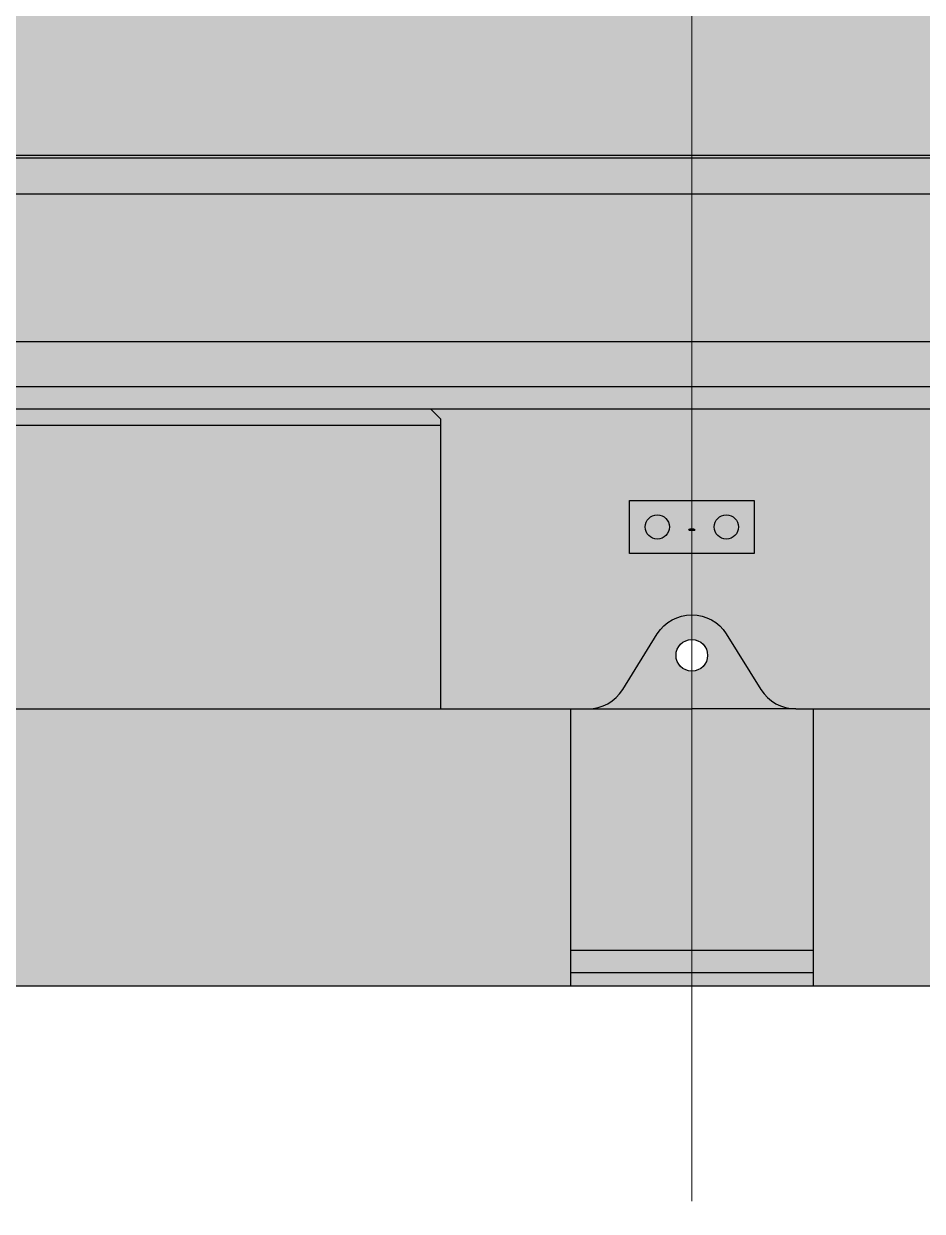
# Model space of a CAD drawing. Header units: millimetres. Extents: x 1288 to 41624, y 765 to 20114.
# Drawn here: x 35046 to 36364, y 809 to 2551 of the extents above; entities that cross this region are included whole.
import ezdxf
from ezdxf.enums import TextEntityAlignment as Align

# ---------------------------------------------------------------- set-up
doc = ezdxf.new("R2010")
doc.units = ezdxf.units.MM
doc.set_wipeout_variables(frame=1)
doc.layers.add('dwgmodels.com', color=250, linetype='Continuous')
doc.layers.add('Hatch', color=7, linetype='Continuous', true_color=0xffe494)
doc.styles.get("Standard").update_dxf_attribs({"font": 'Arial.ttf'})

# ---------------------------------------------------------------- blocks, each defined once
blk = doc.blocks.new('BLOCK-20201113.142927')
at = {"color": 0, "linetype": 'ByBlock', "lineweight": -2, "transparency": 16777216}
blk.add_wipeout([(3, -50), (3, -50), (26, -43), (43, -27), (51, -5), (47, 18), (34, 38), (14, 49), (6, 51), (-32, 55), (-80, 55), (-89, 91), (-122, 132), (-203, 132), (-236, 91), (-245, 55), (-293, 55), (-331, 51), (-331, 51), (-353, 43), (-369, 26), (-376, 3), (-372, -20), (-357, -39), (-336, -49), (-328, -50), (-261, -55), (-64, -55)], dxfattribs=at)
at = {"layer": 'Hatch', "true_color": 0xadadad, "transparency": 16777216}
h = blk.add_hatch(color=253, dxfattribs=at)
h.dxf.hatch_style = 1
edge = h.paths.add_edge_path()
edge.add_line((-64, -55), (3, -50))
edge.add_arc((0, 0), 50.8, 273.873173, 443.507808)
edge.add_line((6, 51), (-32, 55))
edge.add_line((-32, 55), (-80, 55))
edge.add_line((-80, 55), (-89, 91))
edge.add_line((-89, 91), (-122, 132))
edge.add_line((-122, 132), (-203, 132))
edge.add_line((-203, 132), (-236, 91))
edge.add_line((-236, 91), (-245, 55))
edge.add_line((-245, 55), (-293, 55))
edge.add_line((-293, 55), (-331, 51))
edge.add_arc((-325, 0), 50.8, 96.492192, 266.126827)
edge.add_line((-328, -50), (-261, -55))
edge.add_line((-261, -55), (-64, -55))
at = {"color": 0, "linetype": 'ByBlock', "lineweight": -2, "transparency": 16777216}
blk.add_line((-245, 55), (-80, 55), dxfattribs=at)
blk.add_lwpolyline([(-64, -55), (3, -50, 0.91340265), (6, 51), (-32, 55), (-80, 55), (-89, 91), (-122, 132), (-203, 132), (-236, 91), (-245, 55), (-293, 55), (-331, 51, 0.91340265), (-328, -50), (-261, -55)], format="xyb", close=True, dxfattribs=at)
for points in [[(-262, 55), (-262, -55)], [(-262, 2), (-63, 2)], [(-63, 2), (-30, 22), (-30, 55)], [(-63, 2), (-63, -55)]]:
    blk.add_lwpolyline(points, dxfattribs=at)
for centre in [(-325, 0), (0, 0)]:
    blk.add_circle(centre, 22.5, dxfattribs=at)
blk = doc.blocks.new('BLOCK-20201113.150334')
at = {"color": 0, "linetype": 'ByBlock', "lineweight": -2, "transparency": 16777216}
blk.add_wipeout([(122, 37), (106, 71), (81, 98), (49, 118), (12, 127), (-25, 125), (-60, 112), (-90, 90), (-112, 60), (-125, 25), (-127, -13), (-117, -49), (-98, -81), (-70, -106), (-37, -122), (0, -127), (37, -122), (71, -106), (99, -80), (118, -48), (127, -12), (127, 0)], dxfattribs=at)
at = {"layer": 'Hatch', "true_color": 0xadadad, "transparency": 16777216}
h = blk.add_hatch(color=253, dxfattribs=at)
h.dxf.hatch_style = 1
edge = h.paths.add_edge_path()
edge.add_arc((0, 0), 127, 0, 360)
at = {"layer": 'Hatch', "transparency": 16777216}
h = blk.add_hatch(color=256, dxfattribs=at)
h.dxf.hatch_style = 1
edge = h.paths.add_edge_path()
edge.add_line((-83, -54), (-91, 19))
edge.add_line((-91, 19), (-41, 25))
edge.add_arc((0, 0), 48.2, 42.895712, 149.239179, ccw=False)
edge.add_line((35, 33), (85, 38))
edge.add_line((85, 38), (93, -36))
edge.add_line((93, -36), (-83, -54))
at = {"color": 0, "linetype": 'ByBlock', "lineweight": -2, "transparency": 16777216}
blk.add_lwpolyline([(-83, -54), (-91, 19), (-41, 25, -0.50045421), (35, 33), (85, 38), (93, -36)], format="xyb", close=True, dxfattribs=at)
for radius in [127, 97.9, 31.6]:
    blk.add_circle((0, 0), radius, dxfattribs=at)
blk = doc.blocks.new('BLOCK-20201113.14192')
at = {"color": 0, "linetype": 'ByBlock', "lineweight": -2, "transparency": 16777216}
blk.add_wipeout([(438, 143), (372, 271), (269, 373), (140, 438), (-3, 460), (-145, 437), (-274, 370), (-375, 267), (-439, 137), (-460, -6), (-436, -148), (-368, -276), (-265, -377), (-135, -440), (8, -460), (151, -435), (278, -367), (378, -262), (441, -132), (460, 0)], dxfattribs=at)
at = {"layer": 'Hatch', "transparency": 16777216}
h = blk.add_hatch(color=256, dxfattribs=at)
h.dxf.hatch_style = 1
edge = h.paths.add_edge_path()
edge.add_arc((0, 0), 460, 0, 360)
edge = h.paths.add_edge_path(flags=16)
edge.add_arc((90, 194), 27.3, 245.172856, 315.525345)
edge.add_line((109, 175), (204, 271))
edge.add_arc((192, 283), 16.2, 315.525345, 427.5)
edge.add_line((198, 298), (134, 324))
edge.add_line((134, 324), (70, 351))
edge.add_arc((64, 336), 16.2, 67.5, 179.474655)
edge.add_line((48, 336), (47, 201))
edge.add_arc((74, 201), 27.3, 179.474655, 249.827144)
edge.add_arc((0, 0), 187, 65.172856, 69.827144, ccw=False)
edge = h.paths.add_edge_path(flags=16)
edge.add_arc((201, 74), 27.3, 200.172856, 270.525345)
edge.add_line((201, 47), (336, 48))
edge.add_arc((336, 64), 16.2, 270.525345, 382.5)
edge.add_line((351, 70), (324, 134))
edge.add_line((324, 134), (298, 198))
edge.add_arc((283, 192), 16.2, 22.5, 134.474655)
edge.add_line((271, 204), (175, 109))
edge.add_arc((194, 90), 27.3, 134.474655, 204.827144)
edge.add_arc((0, 0), 187, 20.172856, 24.827144, ccw=False)
edge = h.paths.add_edge_path(flags=16)
edge.add_arc((194, -90), 27.3, 155.172856, 225.525345)
edge.add_line((175, -109), (271, -204))
edge.add_arc((283, -192), 16.2, 225.525345, 337.5)
edge.add_line((298, -198), (324, -134))
edge.add_line((324, -134), (351, -70))
edge.add_arc((336, -64), 16.2, 337.5, 449.474655)
edge.add_line((336, -48), (201, -47))
edge.add_arc((201, -74), 27.3, 89.474655, 159.827144)
edge.add_arc((0, 0), 187, 335.172856, 339.827144, ccw=False)
edge = h.paths.add_edge_path(flags=16)
edge.add_arc((74, -201), 27.3, 110.172856, 180.525345)
edge.add_line((47, -201), (48, -336))
edge.add_arc((64, -336), 16.2, 180.525345, 292.5)
edge.add_line((70, -351), (134, -324))
edge.add_line((134, -324), (198, -298))
edge.add_arc((192, -283), 16.2, 292.5, 404.474655)
edge.add_line((204, -271), (109, -175))
edge.add_arc((90, -194), 27.3, 44.474655, 114.827144)
edge.add_arc((0, 0), 187, 290.172856, 294.827144, ccw=False)
edge = h.paths.add_edge_path(flags=16)
edge.add_arc((-90, -194), 27.3, 65.172856, 135.525345)
edge.add_line((-109, -175), (-204, -271))
edge.add_arc((-192, -283), 16.2, 135.525345, 247.5)
edge.add_line((-198, -298), (-134, -324))
edge.add_line((-134, -324), (-70, -351))
edge.add_arc((-64, -336), 16.2, 247.5, 359.474655)
edge.add_line((-48, -336), (-47, -201))
edge.add_arc((-74, -201), 27.3, 359.474655, 429.827144)
edge.add_arc((0, 0), 187, 245.172856, 249.827144, ccw=False)
edge = h.paths.add_edge_path(flags=16)
edge.add_arc((-201, -74), 27.3, 20.172856, 90.525345)
edge.add_line((-201, -47), (-336, -48))
edge.add_arc((-336, -64), 16.2, 90.525345, 202.5)
edge.add_line((-351, -70), (-324, -134))
edge.add_line((-324, -134), (-298, -198))
edge.add_arc((-283, -192), 16.2, 202.5, 314.474655)
edge.add_line((-271, -204), (-175, -109))
edge.add_arc((-194, -90), 27.3, 314.474655, 384.827144)
edge.add_arc((0, 0), 187, 200.172856, 204.827144, ccw=False)
edge = h.paths.add_edge_path(flags=16)
edge.add_arc((-194, 90), 27.3, 335.172856, 405.525345)
edge.add_line((-175, 109), (-271, 204))
edge.add_arc((-283, 192), 16.2, 45.525345, 157.5)
edge.add_line((-298, 198), (-324, 134))
edge.add_line((-324, 134), (-351, 70))
edge.add_arc((-336, 64), 16.2, 157.5, 269.474655)
edge.add_line((-336, 48), (-201, 47))
edge.add_arc((-201, 74), 27.3, 269.474655, 339.827144)
edge.add_arc((0, 0), 187, 155.172856, 159.827144, ccw=False)
edge = h.paths.add_edge_path(flags=16)
edge.add_arc((-74, 201), 27.3, 290.172856, 360.525345)
edge.add_line((-47, 201), (-48, 336))
edge.add_arc((-64, 336), 16.2, 0.525345, 112.5)
edge.add_line((-70, 351), (-134, 324))
edge.add_line((-134, 324), (-198, 298))
edge.add_arc((-192, 283), 16.2, 112.5, 224.474655)
edge.add_line((-204, 271), (-109, 175))
edge.add_arc((-90, 194), 27.3, 224.474655, 294.827144)
edge.add_arc((0, 0), 187, 110.172856, 114.827144, ccw=False)
at = {"color": 0, "linetype": 'ByBlock', "lineweight": -2, "transparency": 16777216}
for points in [[(-155, 17), (-403, 17)], [(-122, 97), (-297, 272)], [(-97, 122), (-272, 297)], [(-17, 155), (-17, 403)], [(17, 155), (17, 403)], [(97, 122), (272, 297)], [(122, 97), (297, 272)], [(155, 17), (403, 17)], [(-155, -17), (-403, -17)], [(-122, -97), (-297, -272)], [(-97, -122), (-272, -297)], [(-17, -155), (-17, -403)], [(17, -155), (17, -403)], [(97, -122), (272, -297)], [(122, -97), (297, -272)], [(155, -17), (403, -17)]]:
    blk.add_lwpolyline(points, dxfattribs=at)
for points in [[(-170, 78, 0.31699054), (-175, 109), (-271, 204, 0.53156758), (-298, 198), (-324, 134), (-351, 70, 0.53156758), (-336, 48), (-201, 47, 0.31699054), (-175, 64, -0.02031096)], [(-64, 175, 0.31699054), (-47, 201), (-48, 336, 0.53156758), (-70, 351), (-134, 324), (-198, 298, 0.53156758), (-204, 271), (-109, 175, 0.31699054), (-78, 170, -0.02031096)], [(78, 170, 0.31699054), (109, 175), (204, 271, 0.53156758), (198, 298), (134, 324), (70, 351, 0.53156758), (48, 336), (47, 201, 0.31699054), (64, 175, -0.02031096)], [(175, 64, 0.31699054), (201, 47), (336, 48, 0.53156758), (351, 70), (324, 134), (298, 198, 0.53156758), (271, 204), (175, 109, 0.31699054), (170, 78, -0.02031096)], [(-175, -64, 0.31699054), (-201, -47), (-336, -48, 0.53156758), (-351, -70), (-324, -134), (-298, -198, 0.53156758), (-271, -204), (-175, -109, 0.31699054), (-170, -78, -0.02031096)], [(-78, -170, 0.31699054), (-109, -175), (-204, -271, 0.53156758), (-198, -298), (-134, -324), (-70, -351, 0.53156758), (-48, -336), (-47, -201, 0.31699054), (-64, -175, -0.02031096)], [(64, -175, 0.31699054), (47, -201), (48, -336, 0.53156758), (70, -351), (134, -324), (198, -298, 0.53156758), (204, -271), (109, -175, 0.31699054), (78, -170, -0.02031096)], [(170, -78, 0.31699054), (175, -109), (271, -204, 0.53156758), (298, -198), (324, -134), (351, -70, 0.53156758), (336, -48), (201, -47, 0.31699054), (175, -64, -0.02031096)]]:
    blk.add_lwpolyline(points, format="xyb", close=True, dxfattribs=at)
for radius in [460, 415, 156]:
    blk.add_circle((0, 0), radius, dxfattribs=at)
for centre, start, end in [((-403, 29), 175.945544, 270), ((-305, 265), 45, 139.054456), ((-265, 305), 130.945544, 225), ((-29, 403), 0, 94.054456), ((29, 403), 85.945544, 180), ((265, 305), 315, 49.054456), ((305, 265), 40.945544, 135), ((403, 29), 270, 4.054456), ((-403, -29), 90, 184.054456), ((-305, -265), 220.945544, 315), ((-265, -305), 135, 229.054456), ((-29, -403), 265.945544, 360), ((29, -403), 180, 274.054456), ((265, -305), 310.945544, 45), ((305, -265), 225, 319.054456), ((403, -29), 355.945544, 90)]:
    blk.add_arc(centre, 11, start, end, dxfattribs=at)
blk = doc.blocks.new('BLOCK-20201113.14163')
at = {"color": 0, "linetype": 'ByBlock', "lineweight": -2, "transparency": 16777216}
blk.add_wipeout([(168, 43), (152, 84), (126, 119), (92, 147), (53, 165), (10, 173), (-34, 170), (-75, 156), (-112, 132), (-141, 100), (-162, 62), (-172, 19), (-172, -25), (-160, -67), (-138, -104), (-108, -136), (-70, -158), (-29, -171), (15, -173), (58, -163), (97, -144), (130, -115), (154, -79), (169, -38), (173, 0)], dxfattribs=at)
at = {"layer": 'Hatch', "true_color": 0xadadad, "transparency": 16777216}
h = blk.add_hatch(color=253, dxfattribs=at)
h.dxf.hatch_style = 1
edge = h.paths.add_edge_path()
edge.add_arc((0, 0), 173, 0, 360)
at = {"color": 0, "linetype": 'ByBlock', "lineweight": -2, "transparency": 16777216}
for radius in [173, 127]:
    blk.add_circle((0, 0), radius, dxfattribs=at)
blk.add_wipeout([(-145, -31), (-76, -31), (-35, -72), (35, -72), (76, -31), (145, -31), (145, 71), (-145, 71)], dxfattribs=at)
at = {"layer": 'Hatch', "transparency": 16777216}
h = blk.add_hatch(color=256, dxfattribs=at)
h.dxf.hatch_style = 1
h.paths.add_polyline_path([(-145, 71), (-145, -31), (-76, -31), (-35, -72), (35, -72), (76, -31), (145, -31), (145, 71)])
at = {"color": 0, "linetype": 'ByBlock', "lineweight": -2, "transparency": 16777216}
blk.add_lwpolyline([(-145, 71), (-145, -31), (-76, -31), (-35, -72), (35, -72), (76, -31), (145, -31), (145, 71)], close=True, dxfattribs=at)
blk.add_circle((0, 0), 59.6, dxfattribs=at)
blk = doc.blocks.new('BLOCK-20201113.150844')
at = {"color": 0, "linetype": 'ByBlock', "lineweight": -2, "transparency": 16777216}
blk.add_wipeout([(-447, -35), (-454, -35), (-348, 14), (-348, 14), (-342, 16), (-335, 17), (-328, 18), (-321, 18), (321, 18), (321, 18), (330, 18), (338, 17), (346, 15), (355, 13), (355, 13), (454, -35), (447, -35), (447, -63), (602, -63), (602, -35), (529, -35), (529, 10), (464, 10), (371, 55), (371, 55), (359, 58), (347, 61), (334, 62), (322, 63), (322, 63), (-321, 63), (-321, 63), (-332, 63), (-344, 61), (-355, 59), (-366, 55), (-366, 55), (-463, 10), (-528, 10), (-528, -35), (-602, -35), (-602, -63), (-447, -63)], dxfattribs=at)
at = {"layer": 'Hatch', "true_color": 0xadadad, "transparency": 16777216}
h = blk.add_hatch(color=253, dxfattribs=at)
h.dxf.hatch_style = 1
edge = h.paths.add_edge_path()
edge.add_line((-447, -63), (-447, -35))
edge.add_line((-447, -35), (-454, -35))
edge.add_line((-454, -35), (-348, 14))
edge.add_arc((-322, -57), 75.7, 89.17683, 110.206923, ccw=False)
edge.add_line((-321, 18), (321, 18))
edge.add_arc((316, -122), 140, 74.198133, 88.054046, ccw=False)
edge.add_line((355, 13), (454, -35))
edge.add_line((454, -35), (447, -35))
edge.add_line((447, -35), (447, -63))
edge.add_line((447, -63), (602, -63))
edge.add_line((602, -63), (602, -35))
edge.add_line((602, -35), (529, -35))
edge.add_line((529, -35), (529, 10))
edge.add_line((529, 10), (464, 10))
edge.add_line((464, 10), (371, 55))
edge.add_arc((316, -122), 185, 72.9261, 88.305908)
edge.add_line((322, 63), (-321, 63))
edge.add_arc((-322, -57), 120, 89.347401, 111.125839)
edge.add_line((-366, 55), (-463, 10))
edge.add_line((-463, 10), (-528, 10))
edge.add_line((-528, 10), (-528, -35))
edge.add_line((-528, -35), (-602, -35))
edge.add_line((-602, -35), (-602, -63))
edge.add_line((-602, -63), (-447, -63))
at = {"color": 0, "linetype": 'ByBlock', "lineweight": -2, "transparency": 16777216}
blk.add_lwpolyline([(-447, -63), (-447, -35), (-454, -35), (-348, 14, -0.09201951), (-321, 18), (321, 18, -0.06053159), (355, 13), (454, -35), (447, -35), (447, -63), (602, -63), (602, -35), (529, -35), (529, 10), (464, 10), (371, 55, 0.06720799), (322, 63), (-321, 63, 0.09531343), (-366, 55), (-463, 10), (-528, 10), (-528, -35), (-602, -35), (-602, -63)], format="xyb", close=True, dxfattribs=at)
for points in [[(-528, -35), (-454, -35)], [(529, -35), (454, -35)]]:
    blk.add_lwpolyline(points, dxfattribs=at)
blk = doc.blocks.new('BLOCK-20201113.150227')
at = {"color": 0, "linetype": 'ByBlock', "lineweight": -2, "transparency": 16777216}
blk.add_wipeout([(-2606, 442), (2337, 442), (2743, 382), (2748, 417), (2771, 429), (2945, 403), (2964, 385), (2958, 349), (4005, 194), (4005, 96), (4034, 96), (4034, -209), (4005, -209), (4005, -294), (-3205, -294), (-3205, -270), (-3327, -270), (-3327, -270), (-3368, -321), (-3416, -364), (-3471, -399), (-3532, -424), (-3595, -438), (-3660, -442), (-3725, -434), (-3788, -416), (-3846, -387), (-3899, -349), (-3945, -303), (-3982, -249), (-4010, -190), (-4027, -127), (-4034, -62), (-4029, 3), (-4014, 66), (-3988, 126), (-3952, 180), (-3908, 228), (-3856, 268), (-3799, 298), (-3737, 319), (-3689, 327)], dxfattribs=at)
at = {"layer": 'Hatch', "transparency": 16777216}
h = blk.add_hatch(color=256, dxfattribs=at)
h.dxf.hatch_style = 1
edge = h.paths.add_edge_path()
edge.add_line((-3689, 327), (-2606, 442))
edge.add_line((-2606, 442), (2337, 442))
edge.add_line((2337, 442), (2743, 382))
edge.add_line((2743, 382), (2748, 417))
edge.add_line((2748, 417), (2771, 429))
edge.add_line((2771, 429), (2945, 403))
edge.add_line((2945, 403), (2964, 385))
edge.add_line((2964, 385), (2958, 349))
edge.add_line((2958, 349), (4005, 194))
edge.add_line((4005, 194), (4005, 96))
edge.add_line((4005, 96), (4034, 96))
edge.add_line((4034, 96), (4034, -209))
edge.add_line((4034, -209), (4005, -209))
edge.add_line((4005, -209), (4005, -294))
edge.add_line((4005, -294), (-3205, -294))
edge.add_line((-3205, -294), (-3205, -270))
edge.add_line((-3205, -270), (-3327, -270))
edge.add_arc((-3648, -56), 385, 96.067446, 326.386817, ccw=False)
at = {"color": 0, "linetype": 'ByBlock', "lineweight": -2, "transparency": 16777216}
for p, q in [((3545, 51), (3545, -160)), ((3562, 51), (3562, 27)), ((3562, -111), (3562, 2)), ((3582, 51), (3582, 27)), ((3582, -111), (3582, 2)), ((3610, 51), (3610, 27)), ((3610, -111), (3610, 2)), ((3623, 51), (3623, 27)), ((3623, -111), (3623, 2)), ((3647, 51), (3647, 27)), ((3647, -111), (3647, 2)), ((3676, 51), (3676, -160)), ((3704, 51), (3704, -160)), ((3562, -160), (3562, -136)), ((3582, -160), (3582, -136)), ((3610, -160), (3610, -136)), ((3623, -160), (3623, -136)), ((3647, -160), (3647, -136))]:
    blk.add_line(p, q, dxfattribs=at)
for points in [[(-3689, 327), (-2606, 442), (2337, 442), (2743, 382), (2748, 417), (2771, 429), (2945, 403), (2964, 385), (2958, 349), (4005, 194), (4005, 96), (4034, 96), (4034, -209), (4005, -209), (4005, -294), (-3205, -294), (-3205, -270), (-3327, -270, -1.57452319)], [(2553, -66), (2553, 55, -0.41421356), (2602, 104), (3052, 104, -0.41421356), (3102, 55), (3102, -66, -0.41421356), (3052, -115), (2602, -115, -0.41421356)]]:
    blk.add_lwpolyline(points, format="xyb", close=True, dxfattribs=at)
for points in [[(-3690, 294), (-2614, 422), (2301, 422), (4005, 165)], [(-3542, 280), (-2610, 401), (-1304, 401), (-1304, -225)], [(-3350, 132), (-3110, 234)], [(-3325, 86), (-3090, 190)], [(-3058, -242), (-3058, 104), (-3062, 129), (-3155, 332)], [(-1288, -225), (-3005, -225), (-3005, 104), (-3017, 149), (-3102, 340)], [(-1288, 422), (-1288, -242)], [(-1239, 422), (-1239, -242)], [(-214, 361), (-1239, 361)], [(-1223, 361), (-1223, -225)], [(59, 361), (-104, 361)], [(95, 361), (91, 361)], [(136, 361), (132, 361)], [(1344, 361), (169, 361)], [(1328, 361), (1328, -225)], [(1344, 422), (1344, -242)], [(1393, 422), (1393, -242)], [(4005, 149), (2284, 401), (1409, 401), (1409, -225)], [(2743, 382), (2958, 349)], [(3712, 64), (3513, 64)], [(3712, 51), (3513, 51)], [(4034, 64), (3720, 64)], [(4034, 51), (3720, 51)], [(3928, 51), (3964, -54), (3929, -160)], [(-3348, -242), (4005, -242)], [(-3308, -152), (-3058, -152)], [(-3298, -99), (-3058, -99)], [(1344, -225), (-1239, -225)], [(4005, -225), (1393, -225)], [(3712, -160), (3513, -160)], [(3712, -173), (3513, -173)], [(4034, -160), (3720, -160)], [(4034, -173), (3720, -173)]]:
    blk.add_lwpolyline(points, dxfattribs=at)
for points in [[(-2207, 116), (-2207, 76), (-2199, 76), (-2199, 116)], [(-2207, 47), (-1886, 47), (-1886, 76), (-2207, 76)], [(-2199, 116), (-1894, 116), (-1894, 96), (-2199, 96)], [(-1894, 116), (-1894, 76), (-1886, 76), (-1886, 116)], [(-1890, 369), (-1890, 328), (-1882, 328), (-1882, 369)], [(-1890, 299), (-1569, 299), (-1569, 328), (-1890, 328)], [(-1882, 369), (-1577, 369), (-1577, 348), (-1882, 348)], [(-1577, 369), (-1577, 328), (-1569, 328), (-1569, 369)], [(-214, 340), (-218, 340), (-218, 271), (-214, 271)], [(-214, 238), (-214, 422), (-181, 422), (-181, 238)], [(-177, 377), (-177, -148), (-141, -148), (-141, 377)], [(-104, 238), (-104, 422), (-137, 422), (-137, 238)], [(-104, 336), (-67, 336), (-67, 279), (-104, 279)], [(59, 336), (22, 336), (22, 279), (59, 279)], [(59, 238), (59, 422), (91, 422), (91, 238)], [(132, 377), (132, -148), (95, -148), (95, 377)], [(169, 238), (169, 422), (136, 422), (136, 238)], [(169, 340), (173, 340), (173, 271), (169, 271)], [(3501, 27), (3375, 27), (3375, 2), (3501, 2)], [(3513, 80), (3513, -197), (3501, -197), (3501, 80)], [(3676, 27), (3545, 27), (3545, 2), (3676, 2)], [(3712, 80), (3712, -197), (3720, -197), (3720, 80)], [(3734, 27), (3720, 27), (3720, 2), (3734, 2)], [(-2529, -132), (-2529, -172), (-2521, -172), (-2521, -132)], [(-2529, -201), (-2207, -201), (-2207, -172), (-2529, -172)], [(-2521, -132), (-2216, -132), (-2216, -152), (-2521, -152)], [(-2216, -132), (-2216, -172), (-2207, -172), (-2207, -132)], [(-177, -46), (-185, -46), (-185, -115), (-177, -115)], [(-132, -18), (-104, -18), (-104, -136), (-132, -136)], [(-92, -18), (-63, -18), (-63, -136), (-92, -136)], [(-63, -46), (18, -46), (18, -107), (-63, -107)], [(47, -18), (18, -18), (18, -136), (47, -136)], [(87, -18), (59, -18), (59, -136), (87, -136)], [(132, -46), (140, -46), (140, -115), (132, -115)], [(3501, -136), (3375, -136), (3375, -111), (3501, -111)], [(3676, -136), (3545, -136), (3545, -111), (3676, -111)], [(3734, -136), (3720, -136), (3720, -111), (3734, -111)]]:
    blk.add_lwpolyline(points, close=True, dxfattribs=at)
for centre, radius in [((-3648, -56), 353), ((3806, -56), 72.1)]:
    blk.add_circle(centre, radius, dxfattribs=at)
blk = doc.blocks.new('*U0')
at = {"color": 0, "linetype": 'ByBlock', "lineweight": -2}
blk.add_lwpolyline([(-101, 32, 0.35064979), (-127, -1), (-127, -43), (127, -43), (127, -1, 0.35064979), (101, 32, 0.11134778)], format="xyb", close=True, dxfattribs=at)
blk = doc.blocks.new('*U1')
at = {"color": 0, "linetype": 'ByBlock', "lineweight": -2, "transparency": 16777216}
for p, rotation in [((1874, 4027), 59.99999999999999), ((1874, 3612), 120), ((2234, 3404), 180), ((2593, 4027), 299.9999999999999), ((2593, 3612), 240)]:
    blk.add_blockref('*U0', p, dxfattribs=dict(at, rotation=rotation))
blk.add_blockref('*U0', (2234, 4235), dxfattribs=at)
blk = doc.blocks.new('BLOCK-20201113.142016')
at = {"color": 0, "linetype": 'ByBlock', "lineweight": -2, "transparency": 16777216}
blk.add_wipeout([(453, 71), (436, 140), (409, 206), (372, 267), (327, 321), (273, 368), (213, 405), (148, 434), (79, 451), (8, 458), (-63, 454), (-132, 439), (-198, 413), (-260, 377), (-315, 332), (-363, 280), (-402, 220), (-431, 156), (-450, 87), (-458, 16), (-455, -55), (-441, -124), (-416, -191), (-382, -253), (-338, -309), (-286, -358), (-227, -398), (-163, -428), (-95, -448), (-25, -457), (46, -456), (116, -443), (183, -420), (246, -386), (303, -344), (352, -293), (393, -235), (425, -171), (446, -103), (457, -33), (458, 0)], dxfattribs=at)
at = {"layer": 'Hatch', "true_color": 0xadadad, "transparency": 16777216}
h = blk.add_hatch(color=253, dxfattribs=at)
h.dxf.hatch_style = 1
edge = h.paths.add_edge_path()
edge.add_arc((0, 0), 458, 0, 360)
at = {"color": 0, "linetype": 'ByBlock', "lineweight": -2, "transparency": 16777216}
for radius in [458, 338, 306, 72.1]:
    blk.add_circle((0, 0), radius, dxfattribs=at)
for start, end in [(168.805073, 191.194927), (108.805073, 131.194927), (48.805073, 71.194927), (348.805073, 11.194927), (228.805073, 251.194927), (288.805073, 311.194927)]:
    blk.add_arc((0, 0), 393, start, end, dxfattribs=at)
blk.add_blockref('*U1', (-2234, -3819), dxfattribs=at)
blk = doc.blocks.new('BLOCK-20201115.205518')
at = {"color": 0, "linetype": 'ByBlock', "lineweight": -2, "transparency": 16777216}
blk.add_blockref('BLOCK-20201113.142927', (3063, 55), dxfattribs=at)
blk.add_blockref('BLOCK-20201113.142927', (2738, 55), dxfattribs=at)
blk.add_blockref('BLOCK-20201113.142927', (2414, 55), dxfattribs=at)
at = {"color": 0, "linetype": 'ByBlock', "lineweight": -2, "transparency": 16777216, "rotation": 14.42041532244582}
blk.add_blockref('BLOCK-20201113.142927', (4024, 155), dxfattribs=at)
at = {"color": 0, "linetype": 'ByBlock', "lineweight": -2, "transparency": 16777216, "rotation": 1.788315595749461}
blk.add_blockref('BLOCK-20201113.142927', (3714, 75), dxfattribs=at)
blk.add_blockref('BLOCK-20201113.142927', (3390, 65), dxfattribs=at)
at = {"color": 0, "linetype": 'ByBlock', "lineweight": -2, "transparency": 16777216}
blk.add_blockref('BLOCK-20201113.142927', (2089, 55), dxfattribs=at)
blk.add_blockref('BLOCK-20201113.142927', (1764, 55), dxfattribs=at)
blk.add_blockref('BLOCK-20201113.142927', (1440, 55), dxfattribs=at)
blk.add_blockref('BLOCK-20201113.142927', (1115, 55), dxfattribs=at)
blk.add_circle((0, 0), 44.4, dxfattribs=at)
blk.add_blockref('BLOCK-20201113.142927', (141, 55), dxfattribs=at)
blk.add_blockref('BLOCK-20201113.142927', (791, 55), dxfattribs=at)
blk.add_blockref('BLOCK-20201113.142927', (466, 55), dxfattribs=at)
blk.add_blockref('BLOCK-20201113.142927', (-183, 55), dxfattribs=at)
blk.add_blockref('BLOCK-20201113.142927', (-508, 55), dxfattribs=at)
blk.add_blockref('BLOCK-20201113.142927', (-832, 55), dxfattribs=at)
blk.add_blockref('BLOCK-20201113.142927', (-1157, 55), dxfattribs=at)
blk.add_blockref('BLOCK-20201113.142927', (-1482, 55), dxfattribs=at)
at = {"color": 0, "linetype": 'ByBlock', "lineweight": -2, "transparency": 16777216, "rotation": 345.4688489731238}
blk.add_blockref('BLOCK-20201113.150334', (2810, 1110), dxfattribs=at)
at = {"color": 0, "linetype": 'ByBlock', "lineweight": -2, "transparency": 16777216}
blk.add_blockref('BLOCK-20201113.14192', (3751, 592), dxfattribs=at)
blk.add_blockref('BLOCK-20201113.14163', (-1581, 283), dxfattribs=at)
blk.add_blockref('BLOCK-20201113.14163', (-981, 283), dxfattribs=at)
blk.add_blockref('BLOCK-20201113.14163', (-381, 283), dxfattribs=at)
at = {"color": 0, "linetype": 'ByBlock', "lineweight": -2, "transparency": 16777216, "xscale": -1}
blk.add_blockref('BLOCK-20201113.14163', (3062, 283), dxfattribs=at)
blk.add_blockref('BLOCK-20201113.14163', (2619, 283), dxfattribs=at)
blk.add_blockref('BLOCK-20201113.14163', (2184, 283), dxfattribs=at)
blk.add_blockref('BLOCK-20201113.14163', (1581, 283), dxfattribs=at)
blk.add_blockref('BLOCK-20201113.14163', (981, 283), dxfattribs=at)
blk.add_blockref('BLOCK-20201113.14163', (381, 283), dxfattribs=at)
at = {"color": 0, "linetype": 'ByBlock', "lineweight": -2, "transparency": 16777216, "rotation": 180}
blk.add_blockref('BLOCK-20201113.142927', (-1716, 1295), dxfattribs=at)
blk.add_blockref('BLOCK-20201113.142927', (-1392, 1295), dxfattribs=at)
blk.add_blockref('BLOCK-20201113.142927', (-1067, 1295), dxfattribs=at)
blk.add_blockref('BLOCK-20201113.142927', (-742, 1295), dxfattribs=at)
blk.add_blockref('BLOCK-20201113.142927', (-418, 1295), dxfattribs=at)
blk.add_blockref('BLOCK-20201113.142927', (-93, 1295), dxfattribs=at)
blk.add_blockref('BLOCK-20201113.142927', (231, 1295), dxfattribs=at)
blk.add_blockref('BLOCK-20201113.142927', (556, 1295), dxfattribs=at)
blk.add_blockref('BLOCK-20201113.142927', (881, 1295), dxfattribs=at)
blk.add_blockref('BLOCK-20201113.142927', (1205, 1295), dxfattribs=at)
blk.add_blockref('BLOCK-20201113.142927', (1530, 1295), dxfattribs=at)
blk.add_blockref('BLOCK-20201113.142927', (1854, 1295), dxfattribs=at)
blk.add_blockref('BLOCK-20201113.142927', (2179, 1295), dxfattribs=at)
blk.add_blockref('BLOCK-20201113.142927', (2504, 1295), dxfattribs=at)
at = {"color": 0, "linetype": 'ByBlock', "lineweight": -2, "transparency": 16777216, "rotation": 169.1131189241495}
blk.add_blockref('BLOCK-20201113.142927', (2828, 1295), dxfattribs=at)
at = {"color": 0, "linetype": 'ByBlock', "lineweight": -2, "transparency": 16777216, "rotation": 169.02789349062}
blk.add_blockref('BLOCK-20201113.142927', (3147, 1234), dxfattribs=at)
blk.add_blockref('BLOCK-20201113.142927', (3466, 1172), dxfattribs=at)
at = {"color": 0, "linetype": 'ByBlock', "lineweight": -2, "transparency": 16777216, "rotation": 157.6102866869641}
blk.add_blockref('BLOCK-20201113.142927', (3784, 1110), dxfattribs=at)
at = {"color": 0, "linetype": 'ByBlock', "lineweight": -2, "transparency": 16777216, "rotation": 122.2388672552496}
blk.add_blockref('BLOCK-20201113.142927', (4080, 988), dxfattribs=at)
at = {"color": 0, "linetype": 'ByBlock', "lineweight": -2, "transparency": 16777216, "rotation": 86.14188193278552}
blk.add_blockref('BLOCK-20201113.142927', (4251, 718), dxfattribs=at)
at = {"color": 0, "linetype": 'ByBlock', "lineweight": -2, "transparency": 16777216, "rotation": 50.04489661032174}
blk.add_blockref('BLOCK-20201113.142927', (4229, 400), dxfattribs=at)
at = {"color": 0, "linetype": 'ByBlock', "lineweight": -2, "transparency": 16777216}
blk.add_blockref('BLOCK-20201113.150844', (1611, 1153), dxfattribs=at)
blk.add_blockref('BLOCK-20201113.150844', (0, 1153), dxfattribs=at)
blk.add_blockref('BLOCK-20201113.150334', (-2928, 1108), dxfattribs=at)
blk.add_blockref('BLOCK-20201113.14163', (-3062, 283), dxfattribs=at)
blk.add_blockref('BLOCK-20201113.14163', (-2619, 283), dxfattribs=at)
blk.add_blockref('BLOCK-20201113.14163', (-2184, 283), dxfattribs=at)
blk.add_blockref('BLOCK-20201113.142927', (-1806, 55), dxfattribs=at)
blk.add_blockref('BLOCK-20201113.142927', (-2131, 55), dxfattribs=at)
blk.add_blockref('BLOCK-20201113.142927', (-2455, 55), dxfattribs=at)
blk.add_blockref('BLOCK-20201113.142927', (-2780, 55), dxfattribs=at)
at = {"color": 0, "linetype": 'ByBlock', "lineweight": -2, "transparency": 16777216, "rotation": 357.8892922874758}
blk.add_blockref('BLOCK-20201113.142927', (-3105, 57), dxfattribs=at)
blk.add_blockref('BLOCK-20201113.142927', (-3429, 68), dxfattribs=at)
at = {"color": 0, "linetype": 'ByBlock', "lineweight": -2, "transparency": 16777216, "rotation": 336.2269149652674}
blk.add_blockref('BLOCK-20201113.142927', (-3753, 81), dxfattribs=at)
at = {"color": 0, "linetype": 'ByBlock', "lineweight": -2, "transparency": 16777216, "rotation": 299.9901249002318}
blk.add_blockref('BLOCK-20201113.142927', (-4045, 210), dxfattribs=at)
at = {"color": 0, "linetype": 'ByBlock', "lineweight": -2, "transparency": 16777216, "rotation": 263.7391067876217}
blk.add_blockref('BLOCK-20201113.142927', (-4205, 486), dxfattribs=at)
at = {"color": 0, "linetype": 'ByBlock', "lineweight": -2, "transparency": 16777216, "rotation": 227.4880886750115}
blk.add_blockref('BLOCK-20201113.142927', (-4170, 804), dxfattribs=at)
at = {"color": 0, "linetype": 'ByBlock', "lineweight": -2, "transparency": 16777216, "rotation": 196.8376802669324}
blk.add_blockref('BLOCK-20201113.142927', (-3954, 1039), dxfattribs=at)
at = {"color": 0, "linetype": 'ByBlock', "lineweight": -2, "transparency": 16777216, "rotation": 193.2754573099571}
blk.add_blockref('BLOCK-20201113.142927', (-3645, 1133), dxfattribs=at)
blk.add_blockref('BLOCK-20201113.142927', (-3329, 1207), dxfattribs=at)
at = {"color": 0, "linetype": 'ByBlock', "lineweight": -2, "transparency": 16777216, "rotation": 182.3329865793087}
blk.add_blockref('BLOCK-20201113.142927', (-3013, 1282), dxfattribs=at)
at = {"color": 0, "linetype": 'ByBlock', "lineweight": -2, "transparency": 16777216, "rotation": 180}
blk.add_blockref('BLOCK-20201113.142927', (-2690, 1295), dxfattribs=at)
blk.add_blockref('BLOCK-20201113.142927', (-2365, 1295), dxfattribs=at)
blk.add_blockref('BLOCK-20201113.142927', (-2041, 1295), dxfattribs=at)
at = {"color": 0, "linetype": 'ByBlock', "lineweight": -2, "transparency": 16777216}
blk.add_blockref('BLOCK-20201113.150227', (-55, 648), dxfattribs=at)
blk.add_blockref('BLOCK-20201113.150844', (-1620, 1153), dxfattribs=at)
blk.add_blockref('BLOCK-20201113.142016', (-3703, 592), dxfattribs=at)
blk = doc.blocks.new('BLOCK-20201115.205553')
at = {"color": 0, "linetype": 'ByBlock', "lineweight": -2, "transparency": 16777216}
blk.add_wipeout([(-4259.6, 2330.6), (-4861.2, 2330.6), (-4861.2, 2540.2), (-4830.7, 2712.7), (-4793.5, 2807.4), (-4793.5, 2807.4), (-4790.4, 2835.4), (-4798.2, 2862.5), (-4815.7, 2884.7), (-4840.3, 2898.5), (-4861.2, 2902.1), (-5221.9, 2902.1), (-5476.6, 2834.4), (-5476.6, 2834.4), (-5504.2, 2820.3), (-5527.7, 2800.2), (-5545.9, 2775.1), (-5557.8, 2746.5), (-5557.8, 2746.5), (-5638.9, 2401.6), (-5669.3, 2405), (-5669.3, 2405), (-5689.3, 2401.1), (-5705.7, 2389), (-5715.5, 2371.2), (-5716.7, 2350.9), (-5716.7, 2350.9), (-5703.1, 2235.9), (-5703.1, 2235.9), (-5702, 2232.2), (-5699.8, 2229.1), (-5696.7, 2226.9), (-5693.1, 2225.8), (-5693.1, 2225.8), (-5679.5, 2225.8), (-5679.5, 2225.8), (-5675.9, 2226.9), (-5672.7, 2229.2), (-5670.5, 2232.3), (-5669.3, 2235.9), (-5669.3, 2235.9), (-5669.3, 2083.7), (-5676.1, 2083.7), (-5676.1, 1833.5), (-5666, 1738.8), (-5655.8, 1738.8), (-5655.8, 1735.4), (-5638.9, 1735.4), (-5638.9, 1738.8), (-5635.5, 1738.8), (-5628.8, 1833.5), (-5628.8, 1859.7), (-5625.4, 1857.2), (-4939.3, 1857.2), (-4259.6, 1758.7), (-4259.6, 1548.7), (-3022, 1548.7), (-2742.2, 1512.2), (-2738, 1508.1), (-1700.5, 1508.1), (-1598.9, 1491.9), (1188, 1491.9), (1224.6, 1471.5), (1578.6, 1471.5), (1598.9, 1487.7), (1598.9, 1516.2), (1521.6, 1516.2), (1521.6, 1540.6), (1529.7, 1540.6), (1529.7, 1548.7), (1452.4, 1548.7), (1452.4, 1540.6), (1460.6, 1540.6), (1460.6, 1516.2), (1330.4, 1516.2), (1330.4, 1516.2), (1311.2, 1527), (1295.6, 1542.6), (1284.9, 1561.8), (1279.6, 1583.2), (1279.6, 1816.6), (1523.1, 2171.7), (1523.1, 2171.7), (1548.1, 2208.4), (1563.4, 2250.1), (1567.9, 2294.3), (1561.4, 2338.3), (1544.3, 2379.3), (1517.7, 2414.9), (1483.2, 2442.8), (1442.8, 2461.4), (1399.1, 2469.6), (1354.8, 2466.7), (1350.7, 2465.9), (1350.7, 2465.9), (1301.3, 2464.4), (1252.8, 2473.8), (1207.5, 2493.8), (1167.9, 2523.2), (1135.7, 2560.8), (1118.8, 2590.3), (1000.8, 3050), (1013.1, 3306.3), (1013.1, 3306.3), (1015.5, 3330.3), (1009.6, 3353.7), (996, 3373.7), (976.4, 3387.8), (976.4, 3387.8), (748.6, 3501.6), (748.6, 3501.6), (707.8, 3509.7), (666.4, 3506.8), (627.2, 3493.1), (593, 3469.6), (566.1, 3437.9), (555.1, 3417.6), (455.6, 3200.5), (44.7, 2993), (-28.4, 3094.8), (-28.4, 3094.8), (-44.9, 3117.2), (-68.8, 3131.5), (-96.3, 3135.5), (-123.3, 3128.6), (-145.5, 3111.8), (-159.6, 3087.8), (-162.7, 3074.4), (-162.7, 3005.3), (-175, 3005.3), (-175, 2993), (-2103.3, 2993), (-2187.5, 3081.2), (-1851.1, 3330.8), (-1912.1, 3408.1), (-2241.7, 3243.3), (-2241.7, 3243.3), (-2269.6, 3226.7), (-2301.4, 3220.4), (-2333.4, 3225.1), (-2362.1, 3240.1), (-2384.1, 3263.9), (-2396.9, 3293.7), (-2399.1, 3326), (-2390.4, 3357.2), (-2371.8, 3383.6), (-2387.3, 3493.5), (-2473.5, 3493.5), (-2538.7, 3261.6), (-2538.7, 3085.3), (-2538.7, 3085.3), (-2535, 3066.2), (-2524.6, 3049.8), (-2508.7, 3038.4), (-2489.8, 3033.7), (-2489.8, 2993), (-4259.6, 2993)], dxfattribs=at)
at = {"layer": 'Hatch', "transparency": 16777216}
h = blk.add_hatch(color=256, dxfattribs=at)
h.dxf.hatch_style = 1
edge = h.paths.add_edge_path()
edge.add_line((-4259.6, 2993), (-4259.6, 2330.6))
edge.add_line((-4259.6, 2330.6), (-4861.2, 2330.6))
edge.add_line((-4861.2, 2330.6), (-4861.2, 2540.2))
edge.add_line((-4861.2, 2540.2), (-4830.7, 2712.7))
edge.add_line((-4830.7, 2712.7), (-4793.5, 2807.4))
edge.add_arc((-4862.9, 2829.3), 72.8, 342.4539, 448.634)
edge.add_line((-4861.2, 2902.1), (-5221.9, 2902.1))
edge.add_line((-5221.9, 2902.1), (-5476.6, 2834.4))
edge.add_arc((-5430.9, 2710.8), 131.7, 110.2799, 164.2862)
edge.add_line((-5557.8, 2746.5), (-5638.9, 2401.6))
edge.add_line((-5638.9, 2401.6), (-5669.3, 2405))
edge.add_arc((-5670.6, 2358.2), 46.7, 88.513, 189.075)
edge.add_line((-5716.7, 2350.9), (-5703.1, 2235.9))
edge.add_arc((-5691.3, 2237.6), 11.9, 188.1671, 261.6606)
edge.add_line((-5693.1, 2225.8), (-5679.5, 2225.8))
edge.add_arc((-5681.3, 2237.7), 12.1, 278.5284, 351.403)
edge.add_line((-5669.3, 2235.9), (-5669.3, 2083.7))
edge.add_line((-5669.3, 2083.7), (-5676.1, 2083.7))
edge.add_line((-5676.1, 2083.7), (-5676.1, 1833.5))
edge.add_line((-5676.1, 1833.5), (-5666, 1738.8))
edge.add_line((-5666, 1738.8), (-5655.8, 1738.8))
edge.add_line((-5655.8, 1738.8), (-5655.8, 1735.4))
edge.add_line((-5655.8, 1735.4), (-5638.9, 1735.4))
edge.add_line((-5638.9, 1735.4), (-5638.9, 1738.8))
edge.add_line((-5638.9, 1738.8), (-5635.5, 1738.8))
edge.add_line((-5635.5, 1738.8), (-5628.8, 1833.5))
edge.add_line((-5628.8, 1833.5), (-5628.8, 1859.7))
edge.add_line((-5628.8, 1859.7), (-5625.4, 1857.2))
edge.add_line((-5625.4, 1857.2), (-4939.3, 1857.2))
edge.add_line((-4939.3, 1857.2), (-4259.6, 1758.7))
edge.add_line((-4259.6, 1758.7), (-4259.6, 1548.7))
edge.add_line((-4259.6, 1548.7), (-3022, 1548.7))
edge.add_line((-3022, 1548.7), (-2742.2, 1512.2))
edge.add_line((-2742.2, 1512.2), (-2738, 1508.1))
edge.add_line((-2738, 1508.1), (-1700.5, 1508.1))
edge.add_line((-1700.5, 1508.1), (-1598.9, 1491.9))
edge.add_line((-1598.9, 1491.9), (1188, 1491.9))
edge.add_line((1188, 1491.9), (1224.6, 1471.5))
edge.add_line((1224.6, 1471.5), (1578.6, 1471.5))
edge.add_line((1578.6, 1471.5), (1598.9, 1487.7))
edge.add_line((1598.9, 1487.7), (1598.9, 1516.2))
edge.add_line((1598.9, 1516.2), (1521.6, 1516.2))
edge.add_line((1521.6, 1516.2), (1521.6, 1540.6))
edge.add_line((1521.6, 1540.6), (1529.7, 1540.6))
edge.add_line((1529.7, 1540.6), (1529.7, 1548.7))
edge.add_line((1529.7, 1548.7), (1452.4, 1548.7))
edge.add_line((1452.4, 1548.7), (1452.4, 1540.6))
edge.add_line((1452.4, 1540.6), (1460.6, 1540.6))
edge.add_line((1460.6, 1540.6), (1460.6, 1516.2))
edge.add_line((1460.6, 1516.2), (1330.4, 1516.2))
edge.add_arc((1360.3, 1591.6), 81.1, 185.9007, 248.3135, ccw=False)
edge.add_line((1279.6, 1583.2), (1279.6, 1816.6))
edge.add_line((1279.6, 1816.6), (1523.1, 2171.7))
edge.add_arc((1388.4, 2290.3), 179.5, 318.6145, 462.1337)
edge.add_arc((1319.2, 2685.6), 221.9, 205.4293, 278.1436, ccw=False)
edge.add_line((1118.8, 2590.3), (1000.8, 3050))
edge.add_line((1000.8, 3050), (1013.1, 3306.3))
edge.add_arc((946.5, 3325.3), 69.2, 344.0539, 424.4139)
edge.add_line((976.4, 3387.8), (748.6, 3501.6))
edge.add_arc((698.1, 3353.1), 156.8, 71.2086, 155.7439)
edge.add_line((555.1, 3417.6), (455.6, 3200.5))
edge.add_line((455.6, 3200.5), (44.7, 2993))
edge.add_line((44.7, 2993), (-28.4, 3094.8))
edge.add_arc((-92.6, 3064.8), 70.8, 25.0636, 172.1811)
edge.add_line((-162.7, 3074.4), (-162.7, 3005.3))
edge.add_line((-162.7, 3005.3), (-175, 3005.3))
edge.add_line((-175, 3005.3), (-175, 2993))
edge.add_line((-175, 2993), (-2103.3, 2993))
edge.add_line((-2103.3, 2993), (-2187.5, 3081.2))
edge.add_line((-2187.5, 3081.2), (-1851.1, 3330.8))
edge.add_line((-1851.1, 3330.8), (-1912.1, 3408.1))
edge.add_line((-1912.1, 3408.1), (-2241.7, 3243.3))
edge.add_arc((-2303.9, 3316.2), 95.8, 135.2182, 310.4515, ccw=False)
edge.add_line((-2371.8, 3383.6), (-2387.3, 3493.5))
edge.add_line((-2387.3, 3493.5), (-2473.5, 3493.5))
edge.add_line((-2473.5, 3493.5), (-2538.7, 3261.6))
edge.add_line((-2538.7, 3261.6), (-2538.7, 3085.3))
edge.add_arc((-2487.1, 3085.3), 51.6, 180, 266.9943)
edge.add_line((-2489.8, 3033.7), (-2489.8, 2993))
edge.add_line((-2489.8, 2993), (-4259.6, 2993))
at = {"color": 0, "linetype": 'ByBlock', "lineweight": -2, "transparency": 16777216}
for points in [[(2070.8, 3415.2, 0), (2070.8, 1963.2)], [(-1598.9, 1491.9), (1188, 1491.9), (1224.6, 1471.5), (1578.6, 1471.5), (1598.9, 1487.7), (1598.9, 1516.2), (1521.6, 1516.2), (1521.6, 1540.6), (1529.7, 1540.6), (1529.7, 1548.7), (1452.4, 1548.7), (1452.4, 1540.6), (1460.6, 1540.6), (1460.6, 1516.2), (1330.4, 1516.2, -0.279265), (1279.6, 1583.2), (1279.6, 1816.6)], [(-175, 2993), (301.1, 2993, -0.32995), (374.3, 2940.2), (533, 2268.9), (533, 1548.7), (-3021.5, 1548.7)]]:
    blk.add_lwpolyline(points, format="xyb", dxfattribs=at)
blk.add_lwpolyline([(1101.1, 1544.7), (-2738.4, 1544.7), (-2774.7, 1548.8)], dxfattribs=at)
blk.add_wipeout([(-1230.5, 1491.9), (1230.5, 1491.9), (1230.5, 1275.5), (-1230.5, 1275.5)], dxfattribs=at)
at = {"layer": 'Hatch', "transparency": 16777216}
h = blk.add_hatch(color=256, dxfattribs=at)
h.dxf.hatch_style = 1
h.set_gradient(color1=(132, 132, 132), color2=(214, 214, 214), tint=1, name='CYLINDER')
h.paths.add_polyline_path([(-1230.5, 1275.5), (1230.5, 1275.5), (1230.5, 1491.9), (-1230.5, 1491.9)])
at = {"color": 0, "linetype": 'ByBlock', "lineweight": -2, "transparency": 16777216}
blk.add_lwpolyline([(-1230.5, 1275.5), (1230.5, 1275.5), (1230.5, 1491.9), (-1230.5, 1491.9)], close=True, dxfattribs=at)
blk = doc.blocks.new('BLOCK-20201126.102249')
at = {"color": 0, "linetype": 'ByBlock', "lineweight": -2, "transparency": 16777216}
blk.add_wipeout([(2403, -502.5), (2479.9, -484.5), (2542.4, -436.2), (2579.3, -366.4), (2584, -287.6), (2584, -287.6), (2519.6, 125), (2519.6, 125), (2506.1, 164.5), (2479.8, 196.8), (2444, 218.2), (2403, 225.8), (2403, 225.8), (2199.6, 225.8), (2199.6, 286.9), (2134.6, 286.9), (2126.3, 274.7), (2126.3, 294.9), (2097.8, 294.9), (2097.8, 254.4), (2065.4, 286.9), (2024.7, 286.9), (2024.7, 502.5), (1837.5, 502.5), (1837.5, 286.9), (-1837.5, 286.9), (-1837.5, 502.5), (-2024.7, 502.5), (-2024.7, 286.9), (-2065.4, 286.9), (-2097.8, 254.4), (-2097.8, 294.9), (-2126.3, 294.9), (-2126.3, 274.7), (-2134.6, 286.9), (-2199.6, 286.9), (-2199.6, 225.8), (-2403, 225.8), (-2403, 225.8), (-2444, 218.2), (-2479.8, 196.8), (-2506.1, 164.5), (-2519.6, 125), (-2519.6, 125), (-2584, -287.6), (-2584, -287.6), (-2579.3, -366.4), (-2542.4, -436.2), (-2479.9, -484.5), (-2403, -502.5), (-2403, -502.5)], dxfattribs=at)
at = {"layer": 'Hatch', "true_color": 0xadadad, "transparency": 16777216}
h = blk.add_hatch(color=253, dxfattribs=at)
h.dxf.hatch_style = 1
edge = h.paths.add_edge_path()
edge.add_arc((2400, -316.2), 186.3, 270.9373, 368.861)
edge.add_line((2584, -287.6), (2519.6, 125))
edge.add_arc((2402, 106.7), 119.1, 8.8248, 89.496)
edge.add_line((2403, 225.8), (2199.6, 225.8))
edge.add_line((2199.6, 225.8), (2199.6, 286.9))
edge.add_line((2199.6, 286.9), (2134.6, 286.9))
edge.add_line((2134.6, 286.9), (2126.3, 274.7))
edge.add_line((2126.3, 274.7), (2126.3, 294.9))
edge.add_line((2126.3, 294.9), (2097.8, 294.9))
edge.add_line((2097.8, 294.9), (2097.8, 254.4))
edge.add_line((2097.8, 254.4), (2065.4, 286.9))
edge.add_line((2065.4, 286.9), (2024.7, 286.9))
edge.add_line((2024.7, 286.9), (2024.7, 502.5))
edge.add_line((2024.7, 502.5), (1837.5, 502.5))
edge.add_line((1837.5, 502.5), (1837.5, 286.9))
edge.add_line((1837.5, 286.9), (-1837.5, 286.9))
edge.add_line((-1837.5, 286.9), (-1837.5, 502.5))
edge.add_line((-1837.5, 502.5), (-2024.7, 502.5))
edge.add_line((-2024.7, 502.5), (-2024.7, 286.9))
edge.add_line((-2024.7, 286.9), (-2065.4, 286.9))
edge.add_line((-2065.4, 286.9), (-2097.8, 254.4))
edge.add_line((-2097.8, 254.4), (-2097.8, 294.9))
edge.add_line((-2097.8, 294.9), (-2126.3, 294.9))
edge.add_line((-2126.3, 294.9), (-2126.3, 274.7))
edge.add_line((-2126.3, 274.7), (-2134.6, 286.9))
edge.add_line((-2134.6, 286.9), (-2199.6, 286.9))
edge.add_line((-2199.6, 286.9), (-2199.6, 225.8))
edge.add_line((-2199.6, 225.8), (-2403, 225.8))
edge.add_arc((-2402, 106.7), 119.1, 90.504, 171.1752)
edge.add_line((-2519.6, 125), (-2584, -287.6))
edge.add_arc((-2400, -316.2), 186.3, 171.139, 269.0627)
edge.add_line((-2403, -502.5), (2403, -502.5))
edge = h.paths.add_edge_path(flags=16)
edge.add_arc((-2401.9, 106.6), 36.9, 0, 360)
edge = h.paths.add_edge_path(flags=16)
edge.add_arc((-2400, -316.3), 73.4, 0, 360)
edge = h.paths.add_edge_path(flags=16)
edge.add_arc((2400, -316.3), 73.4, 0, 360)
edge = h.paths.add_edge_path(flags=16)
edge.add_arc((2401.9, 106.6), 36.9, 0, 360)
at = {"color": 0, "linetype": 'ByBlock', "lineweight": -2, "transparency": 16777216}
blk.add_lwpolyline([(-2403, -502.5), (2403, -502.5, 0.455325), (2584, -287.6), (2519.6, 125, 0.36729), (2403, 225.8), (2199.6, 225.8), (2199.6, 286.9), (2134.6, 286.9), (2126.3, 274.7), (2126.3, 294.9), (2097.8, 294.9), (2097.8, 254.4), (2065.4, 286.9), (2024.7, 286.9), (2024.7, 502.5), (1837.5, 502.5), (1837.5, 286.9), (-1837.5, 286.9)], format="xyb", dxfattribs=at)
for points in [[(-1837.5, 254.4), (1837.5, 254.4)], [(-383.2, 254.4), (-368.8, 240.1), (-368.8, -380.4)], [(-368.8, 229.9), (-1239.5, 229.9)], [(-368.8, -376.2), (-1239.5, -376.2)], [(-389.2, -400.7), (-368.8, -380.4)], [(-1377.8, -400.7), (-389.2, -400.7)], [(2232.2, -502.5), (2232.2, -469.8), (-2232.2, -469.8), (-2232.2, -502.5)]]:
    blk.add_lwpolyline(points, dxfattribs=at)
blk.add_lwpolyline([(-91.2, 120.1), (91.2, 120.1), (91.2, 42.4), (-91.2, 42.4)], close=True, dxfattribs=at)
for centre in [(-50.6, 81.3), (50.6, 81.3)]:
    blk.add_circle(centre, 17.7, dxfattribs=at)
blk = doc.blocks.new('BLOCK-20201126.103342')
at = {"color": 0, "linetype": 'ByBlock', "lineweight": -2, "transparency": 16777216}
blk.add_wipeout([(101.4, 20.3), (101.4, 20.3), (111, 8.5), (123.3, -0.6), (137.4, -6.2), (152.5, -8.1), (152.5, -8.1), (1907, -8.2), (1907, 415), (1927.5, 415), (1927.5, -8.2), (1976.2, -8.2), (1976.2, -415), (-1976.2, -415), (-1976.2, -8.2), (-1927.5, -8.2), (-1927.5, 415), (-1907, 415), (-1907, -8.2), (-152.5, -8.1), (-152.5, -8.1), (-137.4, -6.2), (-123.3, -0.6), (-111, 8.5), (-101.4, 20.3), (-101.4, 20.3), (-50.6, 101.9), (-50.6, 101.9), (-28.9, 122.5), (0, 130), (28.9, 122.5), (50.6, 101.9)], dxfattribs=at)
at = {"layer": 'Hatch', "true_color": 0xadadad, "transparency": 16777216}
h = blk.add_hatch(color=253, dxfattribs=at)
h.dxf.hatch_style = 1
edge = h.paths.add_edge_path()
edge.add_line((50.6, 101.9), (101.4, 20.3))
edge.add_arc((152.5, 52.1), 60.2, 211.8939, 269.9993)
edge.add_line((152.5, -8.1), (1907, -8.2))
edge.add_line((1907, -8.2), (1907, 415))
edge.add_line((1907, 415), (1927.5, 415))
edge.add_line((1927.5, 415), (1927.5, -8.2))
edge.add_line((1927.5, -8.2), (1976.2, -8.2))
edge.add_line((1976.2, -8.2), (1976.2, -415))
edge.add_line((1976.2, -415), (-1976.2, -415))
edge.add_line((-1976.2, -415), (-1976.2, -8.2))
edge.add_line((-1976.2, -8.2), (-1927.5, -8.2))
edge.add_line((-1927.5, -8.2), (-1927.5, 415))
edge.add_line((-1927.5, 415), (-1907, 415))
edge.add_line((-1907, 415), (-1907, -8.2))
edge.add_line((-1907, -8.2), (-152.5, -8.1))
edge.add_arc((-152.5, 52.1), 60.2, 270.0007, 328.1061)
edge.add_line((-101.4, 20.3), (-50.6, 101.9))
edge.add_arc((0, 70.4), 59.6, 31.8939, 148.1061, ccw=False)
edge = h.paths.add_edge_path(flags=16)
edge.add_arc((0, 70.4), 23.2, 0, 360)
at = {"color": 0, "linetype": 'ByBlock', "lineweight": -2, "transparency": 16777216}
blk.add_lwpolyline([(50.6, 101.9), (101.4, 20.3, 0.259108), (152.5, -8.1), (1907, -8.2), (1907, 415), (1927.5, 415), (1927.5, -8.2), (1976.2, -8.2), (1976.2, -415), (-1976.2, -415), (-1976.2, -8.2), (-1927.5, -8.2), (-1927.5, 415), (-1907, 415), (-1907, -8.2), (-152.5, -8.1, 0.259108), (-101.4, 20.3), (-50.6, 101.9, -0.55552)], format="xyb", close=True, dxfattribs=at)
for points in [[(-178, -8.2), (-178, -415)], [(-152.5, -8.1), (0, -8.1)], [(152.5, -8.1), (0, -8.1)], [(178, -8.2), (178, -415)], [(-178, -362.2), (178, -362.2)], [(-178, -394.6), (178, -394.6)]]:
    blk.add_lwpolyline(points, dxfattribs=at)
blk.add_circle((0, 70.4), 23.2, dxfattribs=at)
blk = doc.blocks.new('BLOCK-20201126.10355901')
at = {"color": 0, "linetype": 'ByBlock', "lineweight": -2, "transparency": 16777216}
blk.add_wipeout([(-1131.8, 1275.5), (1131.8, 1275.5), (1131.8, 1209.4), (-1131.8, 1209.4)], dxfattribs=at)
at = {"layer": 'Hatch', "transparency": 16777216}
h = blk.add_hatch(color=256, dxfattribs=at)
h.dxf.hatch_style = 1
h.set_gradient(color1=(132, 132, 132), color2=(214, 214, 214), tint=1, name='CYLINDER')
h.paths.add_polyline_path([(-1131.8, 1209.4), (1131.8, 1209.4), (1131.8, 1275.5), (-1131.8, 1275.5)])
at = {"color": 0, "linetype": 'ByBlock', "lineweight": -2, "transparency": 16777216}
blk.add_lwpolyline([(-1131.8, 1209.4), (1131.8, 1209.4), (1131.8, 1275.5), (-1131.8, 1275.5)], close=True, dxfattribs=at)
blk.add_blockref('BLOCK-20201126.102249', (0, 922.5), dxfattribs=at)
blk.add_blockref('BLOCK-20201126.103342', (0, 745), dxfattribs=at)
blk = doc.blocks.new('*U91')
at = {"color": 0, "linetype": 'ByBlock', "lineweight": -2, "transparency": 16777216}
blk.add_blockref('BLOCK-20201115.205553', (0, 0), dxfattribs=at)
blk.add_blockref('BLOCK-20201126.10355901', (0, 0), dxfattribs=at)
at = {"layer": 'Defpoints', "color": 250, "linetype": 'ByBlock', "lineweight": -2, "transparency": 16777216, "width": 0.8}
blk.add_attdef('МАРКА', text='', height=250, dxfattribs=at).set_placement((-3560.4, 2072.5), align=Align.MIDDLE_CENTER)
at = {"color": 0, "linetype": 'ByBlock', "lineweight": 9, "transparency": 16777216}
blk.add_lwpolyline([(0, 15), (0, 4668.8)], dxfattribs=at)
at = {"color": 0, "linetype": 'ByBlock', "lineweight": -2, "transparency": 16777216, "xscale": 0.001, "yscale": 0.001, "zscale": 0.001}
blk.add_blockref('BLOCK-20201115.205518', (0, 999), dxfattribs=at)

msp = doc.modelspace()

# ---------------------------------------------------------------- block references
at = {"layer": 'dwgmodels.com', "transparency": 16777216}
msp.add_blockref('*U91', (36025.9, 809.2), dxfattribs=at)

doc.saveas('drawing.dxf')
